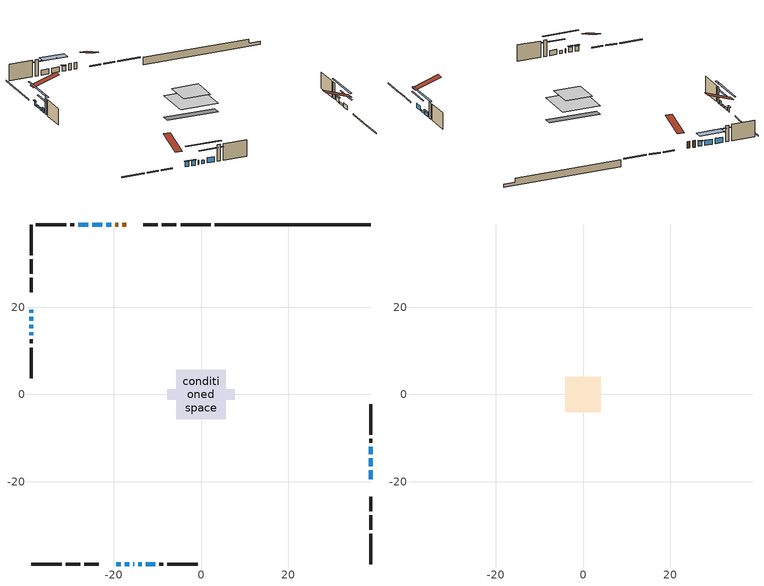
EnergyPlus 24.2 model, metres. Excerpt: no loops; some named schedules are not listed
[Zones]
conditioned space
 floor adiabatic (AdiabaticFloorConstruction): -5.73,-5.73 -5.73,5.73 5.73,5.73 5.73,-5.73 z3.06
 floor foundation (Slab1 construction): -7.75,-1.19 -7.75,1.19 7.75,1.19 7.75,-1.19 z-1.51
 wall outside (RimJoist1 construction): 2.2,38.89 -4.7,38.89 / -38.89,-38.89 -31.99,-38.89 / -38.89,38.89 -38.89,31.99 / 38.89,-38.89 38.89,-31.99 z0.62:0.92
 wall outside (RimJoist2 construction): -5.63,38.89 -8.98,38.89 / -31.06,-38.89 -27.71,-38.89 / -38.89,31.06 -38.89,27.71 / 38.89,-31.06 38.89,-27.71 z0.62:0.92
 wall outside (RimJoist3 construction): -9.91,38.89 -13.26,38.89 / -26.78,-38.89 -23.43,-38.89 / -38.89,26.78 -38.89,23.43 / 38.89,-26.78 38.89,-23.43 z0.62:0.92
 wall outside (AdiabaticWallConstruction 1): -17.2,38.89 -18.04,38.89 / -18.97,38.89 -19.69,38.89 z0.62:2.65
 wall outside (AdiabaticWallConstruction): 38.89,-19.49 38.89,-17.36 / 38.89,-13.67 38.89,-12.04 z0.62:1.89; -20.62,38.89 -21.69,38.89 / -19.49,-38.89 -18.42,-38.89 / -17.5,-38.89 -16.43,-38.89 / -22.62,38.89 -24.9,38.89 / -25.83,38.89 -28.12,38.89 / -12.68,-38.89 -10.54,-38.89 z0.62:2.14; -38.89,19.49 -38.89,18.73 / -38.89,14.32 -38.89,13.56 z0.62:1.94; -15.5,-38.89 -15.29,-38.89 z0.62:1.84; 38.89,-16.43 38.89,-14.6 z0.62:1.13; -14.37,-38.89 -13.6,-38.89 z0.62:1.64; -38.89,17.8 -38.89,16.94 / -38.89,16.01 -38.89,15.25 z0.62:1.38
 wall outside (Wall1 construction): -29.05,38.89 -29.97,38.89 / -9.61,-38.89 -8.69,-38.89 / -38.89,12.63 -38.89,11.71 / 38.89,-11.12 38.89,-10.2 z0.62:5.5
 wall outside (Wall2 construction): -30.9,38.89 -37.96,38.89 / -7.76,-38.89 -0.7,-38.89 / -38.89,10.78 -38.89,3.71 / 38.89,-9.27 38.89,-2.2 z0.62:5.5
 wall foundation (FoundationWall1 construction): 3.13,38.89,-1.51 3.13,38.89,0.62 35.31,38.89,0.62 35.31,38.89,-0.61 38.89,38.89,-0.61 38.89,38.89,-1.51
 window (WindowConstruction): 38.89,-19.49 38.89,-17.36 z0.62:1.89
 window (WindowConstruction 6): -20.62,38.89 -21.69,38.89 z0.62:2.14
 window (WindowConstruction 7): -19.49,-38.89 -18.43,-38.89 z0.62:2.14
 window (WindowConstruction 8): -17.5,-38.89 -16.43,-38.89 z0.62:2.14
 window (WindowConstruction 9): -38.89,19.49 -38.89,18.73 z0.62:1.94
 window (WindowConstruction 14): -15.5,-38.89 -15.3,-38.89 z0.62:1.84
 window (WindowConstruction 10): 38.89,-16.43 38.89,-14.6 z0.62:1.13
 window (WindowConstruction 11): -14.37,-38.89 -13.6,-38.89 z0.62:1.63
 window (WindowConstruction 12): -38.89,17.8 -38.89,16.94 z0.62:1.38
 window (WindowConstruction 13): -38.89,16.01 -38.89,15.25 z0.62:1.38
 window (WindowConstruction 1): -22.62,38.89 -24.9,38.89 z0.62:2.14
 window (WindowConstruction 2): -25.83,38.89 -28.12,38.89 z0.62:2.14
 window (WindowConstruction 3): -12.68,-38.89 -10.54,-38.89 z0.62:2.14
 window (WindowConstruction 4): -38.89,14.32 -38.89,13.56 z0.62:1.94
 window (WindowConstruction 5): 38.89,-13.67 38.89,-12.05 z0.62:1.89
 door (Door): -17.2,38.89 -18.04,38.89 z0.62:2.65
 door (Door 1): -18.97,38.89 -19.69,38.89 z0.62:2.65
 ceiling adiabatic (AdiabaticFloorConstruction): 5.73,-5.73 5.73,5.73 -5.73,5.73 -5.73,-5.73 z3.06
attic - vented
 floor to conditioned space (Floor1 construction Reversed): -4.05,-4.05 -4.05,4.05 4.05,4.05 4.05,-4.05 z5.5
 roof outside (Roof1 construction): -16.27,38.89,5.5 -16.27,30.99,8.13 -14.19,30.99,8.13 -14.19,38.89,5.5; -20.42,-38.89,5.5 -20.42,-30.99,8.13 -22.5,-30.99,8.13 -22.5,-38.89,5.5; -38.89,20.42,5.5 -30.99,20.42,8.13 -30.99,22.5,8.13 -38.89,22.5,5.5; 38.89,-20.42,5.5 30.99,-20.42,8.13 30.99,-22.5,8.13 38.89,-22.5,5.5
shading: 38.89,-14.72 38.89,-22.13 39.3,-22.13 39.3,-14.72 z4.53; -21.89,38.89 -20.42,38.89 -20.42,39.3 -21.89,39.3 z2.35; -18.22,-38.89 -19.69,-38.89 -19.69,-39.3 -18.22,-39.3 z2.35; -16.23,-38.89 -17.7,-38.89 -17.7,-39.3 -16.23,-39.3 z2.35; -38.89,18.53 -38.89,19.69 -39.3,19.69 -39.3,18.53 z2.14; 38.89,-9.52 38.89,-21.51 39.3,-21.51 39.3,-9.52 z6.21; -8.52,-38.89 -19.45,-38.89 -19.45,-39.3 -8.52,-39.3 z6.72; -38.89,11.86 -38.89,22.88 -39.3,22.88 -39.3,11.86 z6.46; -38.89,10.17 -38.89,21.09 -39.3,21.09 -39.3,10.17 z6.46; -27.54,38.89 -19.98,38.89 -19.98,41.33 -27.54,41.33 z4.78; -30.76,38.89 -23.19,38.89 -23.19,39.3 -30.76,39.3 z4.78; -7.9,-38.89 -15.32,-38.89 -15.32,-39.3 -7.9,-39.3 z4.78; -38.89,10.92 -38.89,16.96 -39.3,16.96 -39.3,10.92 z4.58; 38.89,-11.84 38.89,-13.87 39.3,-13.87 39.3,-11.84 z2.09
[Building]
Building 1: Terrain=Suburbs
[Site:Location]
Toronto Intl AP_ON: Latitude {deg}=43.68; Longitude {deg}=-79.63; Time Zone {hr}=-5; Elevation {m}=173; Keep Site Location Information=Yes
[Site:GroundTemperature:Shallow]
4.59119, 2.66285, 2.50842, 3.42352, 7.09712, 10.7536, 13.9236, 15.9317, 16.1023, 14.4691, 11.3799, 7.83558
[Site:WaterMainsTemperature]
Calculation Method=Schedule; Temperature Schedule=mains temperature schedule
[Material] Roughness=Rough; Thermal Absorptance=0.9
Name | Thickness {m} | Conductivity {W/m-K} | Density {kg/m3} | Specific Heat {J/kg-K} | Solar Absorptance | Visible Absorptance
asphalt or fiberglass shingles | 0.00635 | 0.162714 | 1121.4 | 1465.45 | 0.84 | 0.84
ceiling stud and cavity | 0.1397 | 0.198342 | 65.682 | 1177.47 | 0.7 | 0.7
concrete 4.0 in. | 0.1016 | 1.803125 | 2242.8 | 837.4 | 0.7 | 0.7
concrete 8.0 in. | 0.2032 | 1.803125 | 2242.8 | 837.4 | 0.7 | 0.7
door material | 0.04445 | 0.188738 | 512.64 | 1214.23 | 0.7 | 0.7
exterior vertical ins | 0.00132848 | 0.029427 | 32.04 | 1214.23 | 0.7 | 0.7
floor covering | 0.0127 | 0.0433444 | 54.468 | 1339.84 | 0.6 | 0.6
floor rigid ins; wall rigid ins | 0.512978 | 0.029427 | 32.04 | 1214.23 | 0.7 | 0.7
floor stud and cavity | 0.1397 | 1.75129 | 37.0049 | 1207.88 | 0.7 | 0.7
furniture material conditioned space 1 | 0.1524 | 0.115458 | 640.8 | 1214.23 | 0.6 | 0.6
gypsum board | 0.0127 | 0.160291 | 801 | 837.4 | 0.6 | 0.6
gypsum board 1 | 0.0127 | 0.160291 | 801 | 837.4 | 0.7 | 0.7
osb sheathing 0.5 in. | 0.0127 | 0.115458 | 512.64 | 1214.23 | 0.7 | 0.7
osb sheathing 0.75 in. | 0.01905 | 0.115458 | 512.64 | 1214.23 | 0.7 | 0.7
rim joist stud and cavity | 0.0508 | 0.177588 | 50.32683 | 1063.81 | 0.6 | 0.6
rim joist stud and cavity 1 | 0.0508 | 0.125733 | 50.32683 | 1063.81 | 0.6 | 0.6
rim joist stud and cavity 2 | 0.0508 | 0.648972 | 50.32683 | 1063.81 | 0.6 | 0.6
wall stud and cavity | 0.1397 | 0.381449 | 139.0536 | 1170.24 | 0.7 | 0.7
wall stud and cavity 1 | 0.1397 | 0.250284 | 139.0536 | 1170.24 | 0.7 | 0.7
wall stud and cavity 2 | 0.0889 | 0.380278 | 52.3479 | 1209.89 | 0.7 | 0.7
wall stud and cavity 3 | 0.0889 | 0.391764 | 83.0341 | 1211.67 | 0.7 | 0.7
wood siding | 0.0254 | 0.102417 | 544.68 | 1172.36 | 0.84 | 0.84
wood siding 1; wood siding 2; wood siding 3 | 0.0254 | 0.102417 | 544.68 | 1172.36 | 0.7 | 0.7
[WindowMaterial:SimpleGlazingSystem]
Name | U-Factor {W/m2-K} | Solar Heat Gain Coefficient
WindowMaterial | 3.71171 | 0.69
WindowMaterial 1 | 3.3909 | 0.72
WindowMaterial 10 | 4.98699 | 0.61
WindowMaterial 2 | 3.64584 | 0.7
WindowMaterial 3 | 3.886591 | 0.68
WindowMaterial 4 | 3.85934 | 0.68
WindowMaterial 5 | 2.91792 | 0.67
WindowMaterial 6 | 4.36809 | 0.64
WindowMaterial 7 | 3.99504 | 0.67
WindowMaterial 8 | 4.07794 | 0.67
WindowMaterial 9 | 4.15289 | 0.66
[Construction]
AdiabaticFloorConstruction: floor stud and cavity, floor rigid ins, osb sheathing 0.75 in., floor covering
AdiabaticWallConstruction: wood siding 2, wall rigid ins, wall stud and cavity 2, gypsum board
AdiabaticWallConstruction 1: wood siding 3, wall rigid ins, wall stud and cavity 2, gypsum board
Door; Door 1: door material
Floor1 construction Reversed: gypsum board, ceiling stud and cavity
FoundationWall1 construction: concrete 8.0 in., gypsum board 1
furniture construction conditioned space 1: furniture material conditioned space 1
PartitionWallConstruction: gypsum board, wall stud and cavity 3, gypsum board
RimJoist1 construction: wood siding 1, rim joist stud and cavity
RimJoist2 construction: wood siding 1, rim joist stud and cavity 1
RimJoist3 construction: wood siding 1, rim joist stud and cavity 2
Roof1 construction: asphalt or fiberglass shingles
Slab1 construction: concrete 4.0 in.
Wall1 construction: wood siding, osb sheathing 0.5 in., wall stud and cavity, gypsum board
Wall2 construction: wood siding, osb sheathing 0.5 in., wall stud and cavity 1, gypsum board
WindowConstruction: WindowMaterial
WindowConstruction 1; WindowConstruction 2: WindowMaterial 1
WindowConstruction 10: WindowMaterial 6
WindowConstruction 11: WindowMaterial 7
WindowConstruction 12: WindowMaterial 8
WindowConstruction 13: WindowMaterial 9
WindowConstruction 14: WindowMaterial 10
WindowConstruction 3; WindowConstruction 6; WindowConstruction 7: WindowMaterial 2
WindowConstruction 4; WindowConstruction 9: WindowMaterial 3
WindowConstruction 5: WindowMaterial 4
WindowConstruction 8: WindowMaterial 5
[Zone] Multiplier=1; Part of Total Floor Area=Yes
Name | Volume {m3}
attic - vented | 28.1055
conditioned space | 423.2
[Space]
Name | Zone | Volume {m3}
attic - vented 1 | attic - vented | 28.1055
conditioned space 1 | conditioned space | 423.2
[ZoneInfiltration:EffectiveLeakageArea]
infil attic - vented 1: Zone or Space=attic - vented 1; Schedule=Always On Discrete; Effective Air Leakage Area {cm2}=2721.1; Stack Coefficient=0.000183081; Wind Coefficient=9.14202e-06
[ZoneMixing]
whole house fan mix: Zone or Space=attic - vented; Schedule=Always On Continuous; Design Flow Rate Calculation Method=Flow/Zone; Design Flow Rate {m3/s}=0; Source Zone or Space=conditioned space
[SurfaceProperty:ExposedFoundationPerimeter]
Slab1: Exposed Perimeter Calculation Method=TotalExposedPerimeter; Total Exposed Perimeter {m}=35.764
[InternalMass] Zone or ZoneList=conditioned space; Space or SpaceList=conditioned space 1
Name | Construction | Surface Area {m2}
furniture mass conditioned space 1 | furniture construction conditioned space 1 | 67.3997
partition wall mass | PartitionWallConstruction | 168.499
[Lights]
interior lighting: Zone or ZoneList or Space or SpaceList=conditioned space 1; Schedule=interior lighting schedule; Design Level Calculation Method=LightingLevel; Lighting Level {W}=343.2; Return Air Fraction=0; Fraction Radiant=0.6; Fraction Visible=0.2; Fraction Replaceable=1
[People]
occupants: Zone or ZoneList or Space or SpaceList=conditioned space 1; Number of People Schedule=occupants schedule; Number of People Calculation Method=People; Number of People=3; Fraction Radiant=0.314171; Sensible Heat Fraction=0.56303; Activity Level Schedule=occupants activity schedule; Carbon Dioxide Generation Rate {m3/s-W}=0; Enable ASHRAE 55 Comfort Warnings=No; Mean Radiant Temperature Calculation Type=EnclosureAveraged
[ElectricEquipment] Zone or ZoneList or Space or SpaceList=conditioned space 1; Design Level Calculation Method=EquipmentLevel
Name | Schedule | Design Level {W} | Fraction Latent | Fraction Radiant | Fraction Lost
clothes dryer | clothes dryer schedule | 140.772 | 0.015 | 0.081 | 0.85
clothes washer | clothes washer schedule | 32.1985 | 0.03 | 0.162 | 0.7
cooking range | cooking range schedule | 215.147 | 0.08 | 0.432 | 0.2
dishwasher | dishwasher schedule | 66.8632 | 0.3 | 0.18 | 0.4
fridge | fridge schedule | 72.9452 | 0 | 0.6 | 0
mech vent bath fan 0 | mech vent bath fan 0 schedule | 50.2 | 0 | 0 | 1
mech vent house fan | mech vent house fan schedule | 0 | 0 | 0 | 1
mech vent house fan cfis | mech vent house fan cfis schedule | 0 | 0 | 0 | 0
mech vent range fan 0 | mech vent range fan 0 schedule | 57 | 0 | 0 | 1
misc plug loads | misc plug loads schedule | 494.7 | 0.045 | 0.513 | 0.1
whole house fan | Always On Discrete | 0 | 0 | 0 | 1
[OtherEquipment] Zone or ZoneList or Space or SpaceList=conditioned space 1; Design Level Calculation Method=EquipmentLevel
Name | Fuel Type | Schedule | Design Level {W} | Fraction Latent | Fraction Radiant | Fraction Lost
clothes dryer 1 | Electricity | clothes dryer schedule | 0 | 0.015 | 0.081 | 0.85
cooking range 1 | Electricity | cooking range schedule | 0 | 0.08 | 0.432 | 0.2
general water use latent | None | general water use schedule | 62.594 | 1 | 0 | 0
general water use sensible | None | general water use schedule | -61.6891 | 0 | 0.6 | 0
mech vent house fan latent load | None | Always On Discrete | 0 | 1 | 0 | 0
mech vent house fan sensible load | None | Always On Discrete | 0 | 0 | 0 | 0
water heater energy adjustment1 | NaturalGas | Always On Discrete | 0.01 | 0 | 0 | 1
[ZoneInfiltration:DesignFlowRate] Zone or ZoneList or Space or SpaceList=conditioned space 1; Schedule=Always On Discrete; Design Flow Rate Calculation Method=Flow/Zone; Design Flow Rate {m3/s}=0
infil flow; natural vent flow; whole house fan flow
[Foundation:Kiva]
Foundation Kiva 1: Initial Indoor Air Temperature {C}=18; Wall Height Above Grade {m}=0.619994; Wall Depth Below Slab {m}=0.2032; Custom Block Material Name 1=exterior vertical ins; Custom Block Depth 1 {m}=2.13; Custom Block X Position 1 {m}=0.2159; Custom Block Z Position 1 {m}=0
[Foundation:Kiva:Settings]
Soil Conductivity {W/m-K}=0.849921; Soil Density {kg/m3}=1842.3; Soil Specific Heat {J/kg-K}=418.7; Ground Solar Absorptivity=0.9; Ground Thermal Absorptivity=0.9; Ground Surface Roughness {m}=0.03; Far-Field Width {m}=40; Deep-Ground Boundary Condition=ZeroFlux; Deep-Ground Depth {m}=40; Minimum Cell Dimension {m}=0.2; Maximum Cell Growth Coefficient=3; Simulation Timestep=Timestep
[Exterior:Lights]
exterior lighting: Schedule=exterior lighting schedule; Design Level {W}=75.6
[Schedule:Constant]
Name | Hourly Value
Always On Continuous; mech vent house fan schedule; mech vent house fan cfis schedule; Always On Discrete | 1
occupants activity schedule | 117.228
fridge schedule | 0
[Schedule:Week:Daily]
interior lighting schedule Week Rule - Jan1-Jan27: interior lighting schedule day, interior lighting schedule day, interior lighting schedule day, interior lighting schedule day, interior lighting schedule day, interior lighting schedule day, interior lighting schedule day, interior lighting schedule default day, interior lighting schedule default day, interior lighting schedule default day, interior lighting schedule default day, interior lighting schedule default day
interior lighting schedule Week Rule - Jan28-Feb3: interior lighting schedule day, interior lighting schedule day, interior lighting schedule day, interior lighting schedule day, interior lighting schedule day 1, interior lighting schedule day 1, interior lighting schedule day 1, interior lighting schedule default day, interior lighting schedule default day, interior lighting schedule default day, interior lighting schedule default day, interior lighting schedule default day
interior lighting schedule Week Rule - Feb4-Feb24: interior lighting schedule day 1, interior lighting schedule day 1, interior lighting schedule day 1, interior lighting schedule day 1, interior lighting schedule day 1, interior lighting schedule day 1, interior lighting schedule day 1, interior lighting schedule default day, interior lighting schedule default day, interior lighting schedule default day, interior lighting schedule default day, interior lighting schedule default day
interior lighting schedule Week Rule - Feb25-Mar3: interior lighting schedule day 1, interior lighting schedule day 1, interior lighting schedule day 1, interior lighting schedule day 1, interior lighting schedule day 2, interior lighting schedule day 2, interior lighting schedule day 2, interior lighting schedule default day, interior lighting schedule default day, interior lighting schedule default day, interior lighting schedule default day, interior lighting schedule default day
interior lighting schedule Week Rule - Mar4-Mar31: interior lighting schedule day 2, interior lighting schedule day 2, interior lighting schedule day 2, interior lighting schedule day 2, interior lighting schedule day 2, interior lighting schedule day 2, interior lighting schedule day 2, interior lighting schedule default day, interior lighting schedule default day, interior lighting schedule default day, interior lighting schedule default day, interior lighting schedule default day
interior lighting schedule Week Rule - Apr1-Apr28: interior lighting schedule day 3, interior lighting schedule day 3, interior lighting schedule day 3, interior lighting schedule day 3, interior lighting schedule day 3, interior lighting schedule day 3, interior lighting schedule day 3, interior lighting schedule default day, interior lighting schedule default day, interior lighting schedule default day, interior lighting schedule default day, interior lighting schedule default day
interior lighting schedule Week Rule - Apr29-May5: interior lighting schedule day 3, interior lighting schedule day 3, interior lighting schedule day 4, interior lighting schedule day 4, interior lighting schedule day 4, interior lighting schedule day 4, interior lighting schedule day 4, interior lighting schedule default day, interior lighting schedule default day, interior lighting schedule default day, interior lighting schedule default day, interior lighting schedule default day
interior lighting schedule Week Rule - May6-May26: interior lighting schedule day 4, interior lighting schedule day 4, interior lighting schedule day 4, interior lighting schedule day 4, interior lighting schedule day 4, interior lighting schedule day 4, interior lighting schedule day 4, interior lighting schedule default day, interior lighting schedule default day, interior lighting schedule default day, interior lighting schedule default day, interior lighting schedule default day
interior lighting schedule Week Rule - May27-Jun2: interior lighting schedule day 4, interior lighting schedule day 4, interior lighting schedule day 4, interior lighting schedule day 4, interior lighting schedule day 4, interior lighting schedule day 5, interior lighting schedule day 5, interior lighting schedule default day, interior lighting schedule default day, interior lighting schedule default day, interior lighting schedule default day, interior lighting schedule default day
interior lighting schedule Week Rule - Jun3-Jun30: interior lighting schedule day 5, interior lighting schedule day 5, interior lighting schedule day 5, interior lighting schedule day 5, interior lighting schedule day 5, interior lighting schedule day 5, interior lighting schedule day 5, interior lighting schedule default day, interior lighting schedule default day, interior lighting schedule default day, interior lighting schedule default day, interior lighting schedule default day
interior lighting schedule Week Rule - Jul1-Jul28: interior lighting schedule day 6, interior lighting schedule day 6, interior lighting schedule day 6, interior lighting schedule day 6, interior lighting schedule day 6, interior lighting schedule day 6, interior lighting schedule day 6, interior lighting schedule default day, interior lighting schedule default day, interior lighting schedule default day, interior lighting schedule default day, interior lighting schedule default day
interior lighting schedule Week Rule - Jul29-Aug4: interior lighting schedule day 6, interior lighting schedule day 6, interior lighting schedule day 6, interior lighting schedule day 7, interior lighting schedule day 7, interior lighting schedule day 7, interior lighting schedule day 7, interior lighting schedule default day, interior lighting schedule default day, interior lighting schedule default day, interior lighting schedule default day, interior lighting schedule default day
interior lighting schedule Week Rule - Aug5-Aug25: interior lighting schedule day 7, interior lighting schedule day 7, interior lighting schedule day 7, interior lighting schedule day 7, interior lighting schedule day 7, interior lighting schedule day 7, interior lighting schedule day 7, interior lighting schedule default day, interior lighting schedule default day, interior lighting schedule default day, interior lighting schedule default day, interior lighting schedule default day
interior lighting schedule Week Rule - Aug26-Sep1: interior lighting schedule day 7, interior lighting schedule day 7, interior lighting schedule day 7, interior lighting schedule day 7, interior lighting schedule day 7, interior lighting schedule day 7, interior lighting schedule day 8, interior lighting schedule default day, interior lighting schedule default day, interior lighting schedule default day, interior lighting schedule default day, interior lighting schedule default day
interior lighting schedule Week Rule - Sep2-Sep29: interior lighting schedule day 8, interior lighting schedule day 8, interior lighting schedule day 8, interior lighting schedule day 8, interior lighting schedule day 8, interior lighting schedule day 8, interior lighting schedule day 8, interior lighting schedule default day, interior lighting schedule default day, interior lighting schedule default day, interior lighting schedule default day, interior lighting schedule default day
interior lighting schedule Week Rule - Sep30-Oct6: interior lighting schedule day 8, interior lighting schedule day 9, interior lighting schedule day 9, interior lighting schedule day 9, interior lighting schedule day 9, interior lighting schedule day 9, interior lighting schedule day 9, interior lighting schedule default day, interior lighting schedule default day, interior lighting schedule default day, interior lighting schedule default day, interior lighting schedule default day
interior lighting schedule Week Rule - Oct7-Oct27: interior lighting schedule day 9, interior lighting schedule day 9, interior lighting schedule day 9, interior lighting schedule day 9, interior lighting schedule day 9, interior lighting schedule day 9, interior lighting schedule day 9, interior lighting schedule default day, interior lighting schedule default day, interior lighting schedule default day, interior lighting schedule default day, interior lighting schedule default day
interior lighting schedule Week Rule - Oct28-Nov3: interior lighting schedule day 9, interior lighting schedule day 9, interior lighting schedule day 9, interior lighting schedule day 9, interior lighting schedule day 10, interior lighting schedule day 10, interior lighting schedule day 10, interior lighting schedule default day, interior lighting schedule default day, interior lighting schedule default day, interior lighting schedule default day, interior lighting schedule default day
interior lighting schedule Week Rule - Nov4-Nov24: interior lighting schedule day 10, interior lighting schedule day 10, interior lighting schedule day 10, interior lighting schedule day 10, interior lighting schedule day 10, interior lighting schedule day 10, interior lighting schedule day 10, interior lighting schedule default day, interior lighting schedule default day, interior lighting schedule default day, interior lighting schedule default day, interior lighting schedule default day
interior lighting schedule Week Rule - Nov25-Dec1: interior lighting schedule day 10, interior lighting schedule day 10, interior lighting schedule day 10, interior lighting schedule day 10, interior lighting schedule day 10, interior lighting schedule day 10, interior lighting schedule day 11, interior lighting schedule default day, interior lighting schedule default day, interior lighting schedule default day, interior lighting schedule default day, interior lighting schedule default day
interior lighting schedule Week Rule - Dec2-Dec31: interior lighting schedule day 11, interior lighting schedule day 11, interior lighting schedule day 11, interior lighting schedule day 11, interior lighting schedule day 11, interior lighting schedule day 11, interior lighting schedule day 11, interior lighting schedule default day, interior lighting schedule default day, interior lighting schedule default day, interior lighting schedule default day, interior lighting schedule default day
occupants schedule Week Rule - Jan1-Dec31: occupants schedule day, occupants schedule day, occupants schedule day, occupants schedule day, occupants schedule day, occupants schedule day, occupants schedule day, occupants schedule default day, occupants schedule default day, occupants schedule default day, occupants schedule default day, occupants schedule default day
clothes dryer schedule Week Rule - Jan1-Dec31: clothes dryer schedule day, clothes dryer schedule day, clothes dryer schedule day, clothes dryer schedule day, clothes dryer schedule day, clothes dryer schedule day, clothes dryer schedule day, clothes dryer schedule default day, clothes dryer schedule default day, clothes dryer schedule default day, clothes dryer schedule default day, clothes dryer schedule default day
clothes washer schedule Week Rule - Jan1-Dec31: clothes washer schedule day, clothes washer schedule day, clothes washer schedule day, clothes washer schedule day, clothes washer schedule day, clothes washer schedule day, clothes washer schedule day, clothes washer schedule default day, clothes washer schedule default day, clothes washer schedule default day, clothes washer schedule default day, clothes washer schedule default day
cooking range schedule Week Rule - Jan1-Dec31: cooking range schedule day, cooking range schedule day, cooking range schedule day, cooking range schedule day, cooking range schedule day, cooking range schedule day, cooking range schedule day, cooking range schedule default day, cooking range schedule default day, cooking range schedule default day, cooking range schedule default day, cooking range schedule default day
dishwasher schedule Week Rule - Jan1-Dec31: dishwasher schedule day, dishwasher schedule day, dishwasher schedule day, dishwasher schedule day, dishwasher schedule day, dishwasher schedule day, dishwasher schedule day, dishwasher schedule default day, dishwasher schedule default day, dishwasher schedule default day, dishwasher schedule default day, dishwasher schedule default day
mech vent bath fan 0 schedule Week Rule - Jan1-Dec31: mech vent bath fan 0 schedule day, mech vent bath fan 0 schedule day, mech vent bath fan 0 schedule day, mech vent bath fan 0 schedule day, mech vent bath fan 0 schedule day, mech vent bath fan 0 schedule day, mech vent bath fan 0 schedule day, mech vent bath fan 0 schedule default day, mech vent bath fan 0 schedule default day, mech vent bath fan 0 schedule default day, mech vent bath fan 0 schedule default day, mech vent bath fan 0 schedule default day
mech vent range fan 0 schedule Week Rule - Jan1-Dec31: mech vent range fan 0 schedule day, mech vent range fan 0 schedule day, mech vent range fan 0 schedule day, mech vent range fan 0 schedule day, mech vent range fan 0 schedule day, mech vent range fan 0 schedule day, mech vent range fan 0 schedule day, mech vent range fan 0 schedule default day, mech vent range fan 0 schedule default day, mech vent range fan 0 schedule default day, mech vent range fan 0 schedule default day, mech vent range fan 0 schedule default day
misc plug loads schedule Week Rule - Jan1-Dec31: misc plug loads schedule day, misc plug loads schedule day, misc plug loads schedule day, misc plug loads schedule day, misc plug loads schedule day, misc plug loads schedule day, misc plug loads schedule day, misc plug loads schedule default day, misc plug loads schedule default day, misc plug loads schedule default day, misc plug loads schedule default day, misc plug loads schedule default day
general water use schedule Week Rule - Jan1-Dec31: general water use schedule day, general water use schedule day, general water use schedule day, general water use schedule day, general water use schedule day, general water use schedule day, general water use schedule day, general water use schedule default day, general water use schedule default day, general water use schedule default day, general water use schedule default day, general water use schedule default day
exterior lighting schedule Week Rule - Jan1-Jan27: exterior lighting schedule day, exterior lighting schedule day, exterior lighting schedule day, exterior lighting schedule day, exterior lighting schedule day, exterior lighting schedule day, exterior lighting schedule day, exterior lighting schedule default day, exterior lighting schedule default day, exterior lighting schedule default day, exterior lighting schedule default day, exterior lighting schedule default day
exterior lighting schedule Week Rule - Jan28-Feb3: exterior lighting schedule day, exterior lighting schedule day, exterior lighting schedule day, exterior lighting schedule day, exterior lighting schedule day 1, exterior lighting schedule day 1, exterior lighting schedule day 1, exterior lighting schedule default day, exterior lighting schedule default day, exterior lighting schedule default day, exterior lighting schedule default day, exterior lighting schedule default day
exterior lighting schedule Week Rule - Feb4-Feb24: exterior lighting schedule day 1, exterior lighting schedule day 1, exterior lighting schedule day 1, exterior lighting schedule day 1, exterior lighting schedule day 1, exterior lighting schedule day 1, exterior lighting schedule day 1, exterior lighting schedule default day, exterior lighting schedule default day, exterior lighting schedule default day, exterior lighting schedule default day, exterior lighting schedule default day
exterior lighting schedule Week Rule - Feb25-Mar3: exterior lighting schedule day 1, exterior lighting schedule day 1, exterior lighting schedule day 1, exterior lighting schedule day 1, exterior lighting schedule day 2, exterior lighting schedule day 2, exterior lighting schedule day 2, exterior lighting schedule default day, exterior lighting schedule default day, exterior lighting schedule default day, exterior lighting schedule default day, exterior lighting schedule default day
exterior lighting schedule Week Rule - Mar4-Mar31: exterior lighting schedule day 2, exterior lighting schedule day 2, exterior lighting schedule day 2, exterior lighting schedule day 2, exterior lighting schedule day 2, exterior lighting schedule day 2, exterior lighting schedule day 2, exterior lighting schedule default day, exterior lighting schedule default day, exterior lighting schedule default day, exterior lighting schedule default day, exterior lighting schedule default day
exterior lighting schedule Week Rule - Apr1-Apr28: exterior lighting schedule day 3, exterior lighting schedule day 3, exterior lighting schedule day 3, exterior lighting schedule day 3, exterior lighting schedule day 3, exterior lighting schedule day 3, exterior lighting schedule day 3, exterior lighting schedule default day, exterior lighting schedule default day, exterior lighting schedule default day, exterior lighting schedule default day, exterior lighting schedule default day
exterior lighting schedule Week Rule - Apr29-May5: exterior lighting schedule day 3, exterior lighting schedule day 3, exterior lighting schedule day 4, exterior lighting schedule day 4, exterior lighting schedule day 4, exterior lighting schedule day 4, exterior lighting schedule day 4, exterior lighting schedule default day, exterior lighting schedule default day, exterior lighting schedule default day, exterior lighting schedule default day, exterior lighting schedule default day
exterior lighting schedule Week Rule - May6-May26: exterior lighting schedule day 4, exterior lighting schedule day 4, exterior lighting schedule day 4, exterior lighting schedule day 4, exterior lighting schedule day 4, exterior lighting schedule day 4, exterior lighting schedule day 4, exterior lighting schedule default day, exterior lighting schedule default day, exterior lighting schedule default day, exterior lighting schedule default day, exterior lighting schedule default day
exterior lighting schedule Week Rule - May27-Jun2: exterior lighting schedule day 4, exterior lighting schedule day 4, exterior lighting schedule day 4, exterior lighting schedule day 4, exterior lighting schedule day 4, exterior lighting schedule day 5, exterior lighting schedule day 5, exterior lighting schedule default day, exterior lighting schedule default day, exterior lighting schedule default day, exterior lighting schedule default day, exterior lighting schedule default day
exterior lighting schedule Week Rule - Jun3-Jun30: exterior lighting schedule day 5, exterior lighting schedule day 5, exterior lighting schedule day 5, exterior lighting schedule day 5, exterior lighting schedule day 5, exterior lighting schedule day 5, exterior lighting schedule day 5, exterior lighting schedule default day, exterior lighting schedule default day, exterior lighting schedule default day, exterior lighting schedule default day, exterior lighting schedule default day
exterior lighting schedule Week Rule - Jul1-Jul28: exterior lighting schedule day 6, exterior lighting schedule day 6, exterior lighting schedule day 6, exterior lighting schedule day 6, exterior lighting schedule day 6, exterior lighting schedule day 6, exterior lighting schedule day 6, exterior lighting schedule default day, exterior lighting schedule default day, exterior lighting schedule default day, exterior lighting schedule default day, exterior lighting schedule default day
exterior lighting schedule Week Rule - Jul29-Aug4: exterior lighting schedule day 6, exterior lighting schedule day 6, exterior lighting schedule day 6, exterior lighting schedule day 7, exterior lighting schedule day 7, exterior lighting schedule day 7, exterior lighting schedule day 7, exterior lighting schedule default day, exterior lighting schedule default day, exterior lighting schedule default day, exterior lighting schedule default day, exterior lighting schedule default day
exterior lighting schedule Week Rule - Aug5-Aug25: exterior lighting schedule day 7, exterior lighting schedule day 7, exterior lighting schedule day 7, exterior lighting schedule day 7, exterior lighting schedule day 7, exterior lighting schedule day 7, exterior lighting schedule day 7, exterior lighting schedule default day, exterior lighting schedule default day, exterior lighting schedule default day, exterior lighting schedule default day, exterior lighting schedule default day
exterior lighting schedule Week Rule - Aug26-Sep1: exterior lighting schedule day 7, exterior lighting schedule day 7, exterior lighting schedule day 7, exterior lighting schedule day 7, exterior lighting schedule day 7, exterior lighting schedule day 7, exterior lighting schedule day 8, exterior lighting schedule default day, exterior lighting schedule default day, exterior lighting schedule default day, exterior lighting schedule default day, exterior lighting schedule default day
exterior lighting schedule Week Rule - Sep2-Sep29: exterior lighting schedule day 8, exterior lighting schedule day 8, exterior lighting schedule day 8, exterior lighting schedule day 8, exterior lighting schedule day 8, exterior lighting schedule day 8, exterior lighting schedule day 8, exterior lighting schedule default day, exterior lighting schedule default day, exterior lighting schedule default day, exterior lighting schedule default day, exterior lighting schedule default day
exterior lighting schedule Week Rule - Sep30-Oct6: exterior lighting schedule day 8, exterior lighting schedule day 9, exterior lighting schedule day 9, exterior lighting schedule day 9, exterior lighting schedule day 9, exterior lighting schedule day 9, exterior lighting schedule day 9, exterior lighting schedule default day, exterior lighting schedule default day, exterior lighting schedule default day, exterior lighting schedule default day, exterior lighting schedule default day
[Schedule:Year]
interior lighting schedule: interior lighting schedule Week Rule - Jan1-Jan27, 1, 1, 1, 27, interior lighting schedule Week Rule - Jan28-Feb3, 1, 28, 2, 3, interior lighting schedule Week Rule - Feb4-Feb24, 2, 4, 2, 24, interior lighting schedule Week Rule - Feb25-Mar3, 2, 25, 3, 3, interior lighting schedule Week Rule - Mar4-Mar31, 3, 4, 3, 31, interior lighting schedule Week Rule - Apr1-Apr28, 4, 1, 4, 28, interior lighting schedule Week Rule - Apr29-May5, 4, 29, 5, 5, interior lighting schedule Week Rule - May6-May26, 5, 6, 5, 26, interior lighting schedule Week Rule - May27-Jun2, 5, 27, 6, 2, interior lighting schedule Week Rule - Jun3-Jun30, 6, 3, 6, 30, interior lighting schedule Week Rule - Jul1-Jul28, 7, 1, 7, 28, interior lighting schedule Week Rule - Jul29-Aug4, 7, 29, 8, 4, interior lighting schedule Week Rule - Aug5-Aug25, 8, 5, 8, 25, interior lighting schedule Week Rule - Aug26-Sep1, 8, 26, 9, 1, interior lighting schedule Week Rule - Sep2-Sep29, 9, 2, 9, 29, interior lighting schedule Week Rule - Sep30-Oct6, 9, 30, 10, 6, interior lighting schedule Week Rule - Oct7-Oct27, 10, 7, 10, 27, interior lighting schedule Week Rule - Oct28-Nov3, 10, 28, 11, 3, interior lighting schedule Week Rule - Nov4-Nov24, 11, 4, 11, 24, interior lighting schedule Week Rule - Nov25-Dec1, 11, 25, 12, 1, interior lighting schedule Week Rule - Dec2-Dec31, 12, 2, 12, 31
occupants schedule: occupants schedule Week Rule - Jan1-Dec31, 1, 1, 12, 31
clothes dryer schedule: clothes dryer schedule Week Rule - Jan1-Dec31, 1, 1, 12, 31
clothes washer schedule: clothes washer schedule Week Rule - Jan1-Dec31, 1, 1, 12, 31
cooking range schedule: cooking range schedule Week Rule - Jan1-Dec31, 1, 1, 12, 31
dishwasher schedule: dishwasher schedule Week Rule - Jan1-Dec31, 1, 1, 12, 31
mech vent bath fan 0 schedule: mech vent bath fan 0 schedule Week Rule - Jan1-Dec31, 1, 1, 12, 31
mech vent range fan 0 schedule: mech vent range fan 0 schedule Week Rule - Jan1-Dec31, 1, 1, 12, 31
misc plug loads schedule: misc plug loads schedule Week Rule - Jan1-Dec31, 1, 1, 12, 31
general water use schedule: general water use schedule Week Rule - Jan1-Dec31, 1, 1, 12, 31
exterior lighting schedule: exterior lighting schedule Week Rule - Jan1-Jan27, 1, 1, 1, 27, exterior lighting schedule Week Rule - Jan28-Feb3, 1, 28, 2, 3, exterior lighting schedule Week Rule - Feb4-Feb24, 2, 4, 2, 24, exterior lighting schedule Week Rule - Feb25-Mar3, 2, 25, 3, 3, exterior lighting schedule Week Rule - Mar4-Mar31, 3, 4, 3, 31, exterior lighting schedule Week Rule - Apr1-Apr28, 4, 1, 4, 28, exterior lighting schedule Week Rule - Apr29-May5, 4, 29, 5, 5, exterior lighting schedule Week Rule - May6-May26, 5, 6, 5, 26, exterior lighting schedule Week Rule - May27-Jun2, 5, 27, 6, 2, exterior lighting schedule Week Rule - Jun3-Jun30, 6, 3, 6, 30, exterior lighting schedule Week Rule - Jul1-Jul28, 7, 1, 7, 28, exterior lighting schedule Week Rule - Jul29-Aug4, 7, 29, 8, 4, exterior lighting schedule Week Rule - Aug5-Aug25, 8, 5, 8, 25, exterior lighting schedule Week Rule - Aug26-Sep1, 8, 26, 9, 1, exterior lighting schedule Week Rule - Sep2-Sep29, 9, 2, 9, 29, exterior lighting schedule Week Rule - Sep30-Oct6, 9, 30, 10, 6, exterior lighting schedule Week Rule - Oct7-Oct27, 10, 7, 10, 27, exterior lighting schedule Week Rule - Oct28-Nov3, 10, 28, 11, 3, exterior lighting schedule Week Rule - Nov4-Nov24, 11, 4, 11, 24, exterior lighting schedule Week Rule - Nov25-Dec1, 11, 25, 12, 1, exterior lighting schedule Week Rule - Dec2-Dec31, 12, 2, 12, 31
[Schedule:Compact]
mains temperature schedule: Through: 01/01, For: AllDays, Until: 24:00, 8.43722, Through: 01/02, For: AllDays, Until: 24:00, 8.37111, Through: 01/03, For: AllDays, Until: 24:00, 8.30611, Through: 01/04, For: AllDays, Until: 24:00, 8.24222, Through: 01/05, For: AllDays, Until: 24:00, 8.17944, Through: 01/06, For: AllDays, Until: 24:00, 8.11833, Through: 01/07, For: AllDays, Until: 24:00, 8.05833, Through: 01/08, For: AllDays, Until: 24:00, 7.99944, Through: 01/09, For: AllDays, Until: 24:00, 7.94222, Through: 01/10, For: AllDays, Until: 24:00, 7.88611, Through: 01/11, For: AllDays, Until: 24:00, 7.83167, Through: 01/12, For: AllDays, Until: 24:00, 7.77833, Through: 01/13, For: AllDays, Until: 24:00, 7.72611, Through: 01/14, For: AllDays, Until: 24:00, 7.67556, Through: 01/15, For: AllDays, Until: 24:00, 7.62667, Through: 01/16, For: AllDays, Until: 24:00, 7.57889, Through: 01/17, For: AllDays, Until: 24:00, 7.53278, Through: 01/18, For: AllDays, Until: 24:00, 7.48778, Through: 01/19, For: AllDays, Until: 24:00, 7.44444, Through: 01/20, For: AllDays, Until: 24:00, 7.40278, Through: 01/21, For: AllDays, Until: 24:00, 7.36278, Through: 01/22, For: AllDays, Until: 24:00, 7.32389, Through: 01/23, For: AllDays, Until: 24:00, 7.28667, Through: 01/24, For: AllDays, Until: 24:00, 7.25056, Through: 01/25, For: AllDays, Until: 24:00, 7.21667, Through: 01/26, For: AllDays, Until: 24:00, 7.18389, Through: 01/27, For: AllDays, Until: 24:00, 7.15278, Through: 01/28, For: AllDays, Until: 24:00, 7.12333, Through: 01/29, For: AllDays, Until: 24:00, 7.09556, Through: 01/30, For: AllDays, Until: 24:00, 7.06944, Through: 01/31, For: AllDays, Until: 24:00, 7.04444, Through: 02/01, For: AllDays, Until: 24:00, 7.02167, Through: 02/02, For: AllDays, Until: 24:00, 7, Through: 02/03, For: AllDays, Until: 24:00, 6.98, Through: 02/04, For: AllDays, Until: 24:00, 6.96222, Through: 02/05, For: AllDays, Until: 24:00, 6.94556, Through: 02/06, For: AllDays, Until: 24:00, 6.93056, Through: 02/07, For: AllDays, Until: 24:00, 6.91722, Through: 02/08, For: AllDays, Until: 24:00, 6.90556, Through: 02/09, For: AllDays, Until: 24:00, 6.89556, Through: 02/10, For: AllDays, Until: 24:00, 6.88722, Through: 02/11, For: AllDays, Until: 24:00, 6.88056, Through: 02/12, For: AllDays, Until: 24:00, 6.875, Through: 02/13, For: AllDays, Until: 24:00, 6.87167, Through: 02/14, For: AllDays, Until: 24:00, 6.87, Through: 02/15, For: AllDays, Until: 24:00, 6.87, Through: 02/16, For: AllDays, Until: 24:00, 6.87167, Through: 02/17, For: AllDays, Until: 24:00, 6.875, Through: 02/18, For: AllDays, Until: 24:00, 6.88, Through: 02/19, For: AllDays, Until: 24:00, 6.88611, Through: 02/20, For: AllDays, Until: 24:00, 6.89444, Through: 02/21, For: AllDays, Until: 24:00, 6.90444, Through: 02/22, For: AllDays, Until: 24:00, 6.91611, Through: 02/23, For: AllDays, Until: 24:00, 6.92889, Through: 02/24, For: AllDays, Until: 24:00, 6.94389, Through: 02/25, For: AllDays, Until: 24:00, 6.96056, Through: 02/26, For: AllDays, Until: 24:00, 6.97833, Through: 02/27, For: AllDays, Until: 24:00, 6.99833, Through: 02/28, For: AllDays, Until: 24:00, 7.01944, Through: 03/01, For: AllDays, Until: 24:00, 7.04222, Through: 03/02, For: AllDays, Until: 24:00, 7.06667, Through: 03/03, For: AllDays, Until: 24:00, 7.09278, Through: 03/04, For: AllDays, Until: 24:00, 7.12056, Through: 03/05, For: AllDays, Until: 24:00, 7.15, Through: 03/06, For: AllDays, Until: 24:00, 7.18111, Through: 03/07, For: AllDays, Until: 24:00, 7.21333, Through: 03/08, For: AllDays, Until: 24:00, 7.24722, Through: 03/09, For: AllDays, Until: 24:00, 7.28278, Through: 03/10, For: AllDays, Until: 24:00, 7.32, Through: 03/11, For: AllDays, Until: 24:00, 7.35889, Through: 03/12, For: AllDays, Until: 24:00, 7.39889, Through: 03/13, For: AllDays, Until: 24:00, 7.44056, Through: 03/14, For: AllDays, Until: 24:00, 7.48389, Through: 03/15, For: AllDays, Until: 24:00, 7.52833, Through: 03/16, For: AllDays, Until: 24:00, 7.57444, Through: 03/17, For: AllDays, Until: 24:00, 7.62222, Through: 03/18, For: AllDays, Until: 24:00, 7.67111, Through: 03/19, For: AllDays, Until: 24:00, 7.72111, Through: 03/20, For: AllDays, Until: 24:00, 7.77333, Through: 03/21, For: AllDays, Until: 24:00, 7.82611, Through: 03/22, For: AllDays, Until: 24:00, 7.88111, Through: 03/23, For: AllDays, Until: 24:00, 7.93667, Through: 03/24, For: AllDays, Until: 24:00, 7.99389, Through: 03/25, For: AllDays, Until: 24:00, 8.05278, Through: 03/26, For: AllDays, Until: 24:00, 8.11278, Through: 03/27, For: AllDays, Until: 24:00, 8.17389, Through: 03/28, For: AllDays, Until: 24:00, 8.23611, Through: 03/29, For: AllDays, Until: 24:00, 8.3, Through: 03/30, For: AllDays, Until: 24:00, 8.365, Through: 03/31, For: AllDays, Until: 24:00, 8.43111, Through: 04/01, For: AllDays, Until: 24:00, 8.49833, Through: 04/02, For: AllDays, Until: 24:00, 8.56722, Through: 04/03, For: AllDays, Until: 24:00, 8.63667, Through: 04/04, For: AllDays, Until: 24:00, 8.70778, Through: 04/05, For: AllDays, Until: 24:00, 8.77944, Through: 04/06, For: AllDays, Until: 24:00, 8.85278, Through: 04/07, For: AllDays, Until: 24:00, 8.92667, Through: 04/08, For: AllDays, Until: 24:00, 9.00222, Through: 04/09, For: AllDays, Until: 24:00, 9.07833, Through: 04/10, For: AllDays, Until: 24:00, 9.15556, Through: 04/11, For: AllDays, Until: 24:00, 9.23389, Through: 04/12, For: AllDays, Until: 24:00, 9.31278, Through: 04/13, For: AllDays, Until: 24:00, 9.39278, Through: 04/14, For: AllDays, Until: 24:00, 9.47389, Through: 04/15, For: AllDays, Until: 24:00, 9.55611, Through: 04/16, For: AllDays, Until: 24:00, 9.63833, Through: 04/17, For: AllDays, Until: 24:00, 9.72222, Through: 04/18, For: AllDays, Until: 24:00, 9.80667, Through: 04/19, For: AllDays, Until: 24:00, 9.89167, Through: 04/20, For: AllDays, Until: 24:00, 9.97778, Through: 04/21, For: AllDays, Until: 24:00, 10.0644, Through: 04/22, For: AllDays, Until: 24:00, 10.1517, Through: 04/23, For: AllDays, Until: 24:00, 10.24, Through: 04/24, For: AllDays, Until: 24:00, 10.3289, Through: 04/25, For: AllDays, Until: 24:00, 10.4183, Through: 04/26, For: AllDays, Until: 24:00, 10.5083, Through: 04/27, For: AllDays, Until: 24:00, 10.5989, Through: 04/28, For: AllDays, Until: 24:00, 10.69, Through: 04/29, For: AllDays, Until: 24:00, 10.7817, Through: 04/30, For: AllDays, Until: 24:00, 10.8739, Through: 05/01, For: AllDays, Until: 24:00, 10.9667, Through: 05/02, For: AllDays, Until: 24:00, 11.0594, Through: 05/03, For: AllDays, Until: 24:00, 11.1533, Through: 05/04, For: AllDays, Until: 24:00, 11.2472, Through: 05/05, For: AllDays, Until: 24:00, 11.3411, Through: 05/06, For: AllDays, Until: 24:00, 11.4361, Through: 05/07, For: AllDays, Until: 24:00, 11.5306, Through: 05/08, For: AllDays, Until: 24:00, 11.6261, Through: 05/09, For: AllDays, Until: 24:00, 11.7217, Through: 05/10, For: AllDays, Until: 24:00, 11.8172, Through: 05/11, For: AllDays, Until: 24:00, 11.9128, Through: 05/12, For: AllDays, Until: 24:00, 12.0089, Through: 05/13, For: AllDays, Until: 24:00, 12.105, Through: 05/14, For: AllDays, Until: 24:00, 12.2017, Through: 05/15, For: AllDays, Until: 24:00, 12.2978, Through: 05/16, For: AllDays, Until: 24:00, 12.3944, Through: 05/17, For: AllDays, Until: 24:00, 12.4906, Through: 05/18, For: AllDays, Until: 24:00, 12.5872, Through: 05/19, For: AllDays, Until: 24:00, 12.6833, Through: 05/20, For: AllDays, Until: 24:00, 12.78, Through: 05/21, For: AllDays, Until: 24:00, 12.8761, Through: 05/22, For: AllDays, Until: 24:00, 12.9722, Through: 05/23, For: AllDays, Until: 24:00, 13.0683, Through: 05/24, For: AllDays, Until: 24:00, 13.1639, Through: 05/25, For: AllDays, Until: 24:00, 13.2594, Through: 05/26, For: AllDays, Until: 24:00, 13.355, Through: 05/27, For: AllDays, Until: 24:00, 13.45, Through: 05/28, For: AllDays, Until: 24:00, 13.545, Through: 05/29, For: AllDays, Until: 24:00, 13.6394, Through: 05/30, For: AllDays, Until: 24:00, 13.7333, Through: 05/31, For: AllDays, Until: 24:00, 13.8272, Through: 06/01, For: AllDays, Until: 24:00, 13.9206, Through: 06/02, For: AllDays, Until: 24:00, 14.0139, Through: 06/03, For: AllDays, Until: 24:00, 14.1061, Through: 06/04, For: AllDays, Until: 24:00, 14.1983, Through: 06/05, For: AllDays, Until: 24:00, 14.2894, Through: 06/06, For: AllDays, Until: 24:00, 14.3806, Through: 06/07, For: AllDays, Until: 24:00, 14.4711, Through: 06/08, For: AllDays, Until: 24:00, 14.5606, Through: 06/09, For: AllDays, Until: 24:00, 14.65, Through: 06/10, For: AllDays, Until: 24:00, 14.7383, Through: 06/11, For: AllDays, Until: 24:00, 14.8267, Through: 06/12, For: AllDays, Until: 24:00, 14.9133, Through: 06/13, For: AllDays, Until: 24:00, 15, Through: 06/14, For: AllDays, Until: 24:00, 15.0856, Through: 06/15, For: AllDays, Until: 24:00, 15.1706, Through: 06/16, For: AllDays, Until: 24:00, 15.255, Through: 06/17, For: AllDays, Until: 24:00, 15.3383, Through: 06/18, For: AllDays, Until: 24:00, 15.4206, Through: 06/19, For: AllDays, Until: 24:00, 15.5022, Through: 06/20, For: AllDays, Until: 24:00, 15.5828, Through: 06/21, For: AllDays, Until: 24:00, 15.6628, Through: 06/22, For: AllDays, Until: 24:00, 15.7417, Through: 06/23, For: AllDays, Until: 24:00, 15.8194, Through: 06/24, For: AllDays, Until: 24:00, 15.8961, Through: 06/25, For: AllDays, Until: 24:00, 15.9722, Through: 06/26, For: AllDays, Until: 24:00, 16.0467, Through: 06/27, For: AllDays, Until: 24:00, 16.1206, Through: 06/28, For: AllDays, Until: 24:00, 16.1933, Through: 06/29, For: AllDays, Until: 24:00, 16.265, Through: 06/30, For: AllDays, Until: 24:00, 16.3356, Through: 07/01, For: AllDays, Until: 24:00, 16.4044, Through: 07/02, For: AllDays, Until: 24:00, 16.4728, Through: 07/03, For: AllDays, Until: 24:00, 16.54, Through: 07/04, For: AllDays, Until: 24:00, 16.6056, Through: 07/05, For: AllDays, Until: 24:00, 16.67, Through: 07/06, For: AllDays, Until: 24:00, 16.7333, Through: 07/07, For: AllDays, Until: 24:00, 16.7956, Through: 07/08, For: AllDays, Until: 24:00, 16.8561, Through: 07/09, For: AllDays, Until: 24:00, 16.9156, Through: 07/10, For: AllDays, Until: 24:00, 16.9739, Through: 07/11, For: AllDays, Until: 24:00, 17.0306, Through: 07/12, For: AllDays, Until: 24:00, 17.0861, Through: 07/13, For: AllDays, Until: 24:00, 17.14, Through: 07/14, For: AllDays, Until: 24:00, 17.1928, Through: 07/15, For: AllDays, Until: 24:00, 17.2439, Through: 07/16, For: AllDays, Until: 24:00, 17.2939, Through: 07/17, For: AllDays, Until: 24:00, 17.3422, Through: 07/18, For: AllDays, Until: 24:00, 17.3894, Through: 07/19, For: AllDays, Until: 24:00, 17.435, Through: 07/20, For: AllDays, Until: 24:00, 17.4794, Through: 07/21, For: AllDays, Until: 24:00, 17.5217, Through: 07/22, For: AllDays, Until: 24:00, 17.5628, Through: 07/23, For: AllDays, Until: 24:00, 17.6028, Through: 07/24, For: AllDays, Until: 24:00, 17.6406, Through: 07/25, For: AllDays, Until: 24:00, 17.6772, Through: 07/26, For: AllDays, Until: 24:00, 17.7122, Through: 07/27, For: AllDays, Until: 24:00, 17.7456, Through: 07/28, For: AllDays, Until: 24:00, 17.7778, Through: 07/29, For: AllDays, Until: 24:00, 17.8078, Through: 07/30, For: AllDays, Until: 24:00, 17.8367, Through: 07/31, For: AllDays, Until: 24:00, 17.8639, Through: 08/01, For: AllDays, Until: 24:00, 17.8894, Through: 08/02, For: AllDays, Until: 24:00, 17.9133, Through: 08/03, For: AllDays, Until: 24:00, 17.9361, Through: 08/04, For: AllDays, Until: 24:00, 17.9567, Through: 08/05, For: AllDays, Until: 24:00, 17.9756, Through: 08/06, For: AllDays, Until: 24:00, 17.9933, Through: 08/07, For: AllDays, Until: 24:00, 18.0089, Through: 08/08, For: AllDays, Until: 24:00, 18.0233, Through: 08/09, For: AllDays, Until: 24:00, 18.0361, Through: 08/10, For: AllDays, Until: 24:00, 18.0467, Through: 08/11, For: AllDays, Until: 24:00, 18.0561, Through: 08/12, For: AllDays, Until: 24:00, 18.0639, Through: 08/13, For: AllDays, Until: 24:00, 18.07, Through: 08/14, For: AllDays, Until: 24:00, 18.0739, Through: 08/15, For: AllDays, Until: 24:00, 18.0767, Through: 08/16, For: AllDays, Until: 24:00, 18.0778, Through: 08/17, For: AllDays, Until: 24:00, 18.0772, Through: 08/18, For: AllDays, Until: 24:00, 18.075, Through: 08/19, For: AllDays, Until: 24:00, 18.0706, Through: 08/20, For: AllDays, Until: 24:00, 18.065, Through: 08/21, For: AllDays, Until: 24:00, 18.0578, Through: 08/22, For: AllDays, Until: 24:00, 18.0489, Through: 08/23, For: AllDays, Until: 24:00, 18.0383, Through: 08/24, For: AllDays, Until: 24:00, 18.0261, Through: 08/25, For: AllDays, Until: 24:00, 18.0122, Through: 08/26, For: AllDays, Until: 24:00, 17.9967, Through: 08/27, For: AllDays, Until: 24:00, 17.9794, Through: 08/28, For: AllDays, Until: 24:00, 17.9606, Through: 08/29, For: AllDays, Until: 24:00, 17.9406, Through: 08/30, For: AllDays, Until: 24:00, 17.9183, Through: 08/31, For: AllDays, Until: 24:00, 17.8944, Through: 09/01, For: AllDays, Until: 24:00, 17.8694, Through: 09/02, For: AllDays, Until: 24:00, 17.8428, Through: 09/03, For: AllDays, Until: 24:00, 17.8139, Through: 09/04, For: AllDays, Until: 24:00, 17.7839, Through: 09/05, For: AllDays, Until: 24:00, 17.7522, Through: 09/06, For: AllDays, Until: 24:00, 17.7194, Through: 09/07, For: AllDays, Until: 24:00, 17.6844, Through: 09/08, For: AllDays, Until: 24:00, 17.6483, Through: 09/09, For: AllDays, Until: 24:00, 17.6106, Through: 09/10, For: AllDays, Until: 24:00, 17.5711, Through: 09/11, For: AllDays, Until: 24:00, 17.5306, Through: 09/12, For: AllDays, Until: 24:00, 17.4883, Through: 09/13, For: AllDays, Until: 24:00, 17.4444, Through: 09/14, For: AllDays, Until: 24:00, 17.3989, Through: 09/15, For: AllDays, Until: 24:00, 17.3522, Through: 09/16, For: AllDays, Until: 24:00, 17.3039, Through: 09/17, For: AllDays, Until: 24:00, 17.2544, Through: 09/18, For: AllDays, Until: 24:00, 17.2033, Through: 09/19, For: AllDays, Until: 24:00, 17.1511, Through: 09/20, For: AllDays, Until: 24:00, 17.0972, Through: 09/21, For: AllDays, Until: 24:00, 17.0422, Through: 09/22, For: AllDays, Until: 24:00, 16.9856, Through: 09/23, For: AllDays, Until: 24:00, 16.9278, Through: 09/24, For: AllDays, Until: 24:00, 16.8683, Through: 09/25, For: AllDays, Until: 24:00, 16.8078, Through: 09/26, For: AllDays, Until: 24:00, 16.7461, Through: 09/27, For: AllDays, Until: 24:00, 16.6833, Through: 09/28, For: AllDays, Until: 24:00, 16.6189, Through: 09/29, For: AllDays, Until: 24:00, 16.5533, Through: 09/30, For: AllDays, Until: 24:00, 16.4867, Through: 10/01, For: AllDays, Until: 24:00, 16.4189, Through: 10/02, For: AllDays, Until: 24:00, 16.3494, Through: 10/03, For: AllDays, Until: 24:00, 16.2794, Through: 10/04, For: AllDays, Until: 24:00, 16.2083, Through: 10/05, For: AllDays, Until: 24:00, 16.1356, Through: 10/06, For: AllDays, Until: 24:00, 16.0622, Through: 10/07, For: AllDays, Until: 24:00, 15.9878, Through: 10/08, For: AllDays, Until: 24:00, 15.9117, Through: 10/09, For: AllDays, Until: 24:00, 15.835, Through: 10/10, For: AllDays, Until: 24:00, 15.7578, Through: 10/11, For: AllDays, Until: 24:00, 15.6789, Through: 10/12, For: AllDays, Until: 24:00, 15.5994, Through: 10/13, For: AllDays, Until: 24:00, 15.5189, Through: 10/14, For: AllDays, Until: 24:00, 15.4372, Through: 10/15, For: AllDays, Until: 24:00, 15.355, Through: 10/16, For: AllDays, Until: 24:00, 15.2722, Through: 10/17, For: AllDays, Until: 24:00, 15.1878, Through: 10/18, For: AllDays, Until: 24:00, 15.1033, Through: 10/19, For: AllDays, Until: 24:00, 15.0178, Through: 10/20, For: AllDays, Until: 24:00, 14.9317, Through: 10/21, For: AllDays, Until: 24:00, 14.8444, Through: 10/22, For: AllDays, Until: 24:00, 14.7567, Through: 10/23, For: AllDays, Until: 24:00, 14.6683, Through: 10/24, For: AllDays, Until: 24:00, 14.5794, Through: 10/25, For: AllDays, Until: 24:00, 14.4894, Through: 10/26, For: AllDays, Until: 24:00, 14.3994, Through: 10/27, For: AllDays, Until: 24:00, 14.3083, Through: 10/28, For: AllDays, Until: 24:00, 14.2172, Through: 10/29, For: AllDays, Until: 24:00, 14.125, Through: 10/30, For: AllDays, Until: 24:00, 14.0328, Through: 10/31, For: AllDays, Until: 24:00, 13.94, Through: 11/01, For: AllDays, Until: 24:00, 13.8467, Through: 11/02, For: AllDays, Until: 24:00, 13.7528, Through: 11/03, For: AllDays, Until: 24:00, 13.6589, Through: 11/04, For: AllDays, Until: 24:00, 13.5644, Through: 11/05, For: AllDays, Until: 24:00, 13.4694, Through: 11/06, For: AllDays, Until: 24:00, 13.3744, Through: 11/07, For: AllDays, Until: 24:00, 13.2794, Through: 11/08, For: AllDays, Until: 24:00, 13.1839, Through: 11/09, For: AllDays, Until: 24:00, 13.0878, Through: 11/10, For: AllDays, Until: 24:00, 12.9922, Through: 11/11, For: AllDays, Until: 24:00, 12.8961, Through: 11/12, For: AllDays, Until: 24:00, 12.7994, Through: 11/13, For: AllDays, Until: 24:00, 12.7033, Through: 11/14, For: AllDays, Until: 24:00, 12.6072, Through: 11/15, For: AllDays, Until: 24:00, 12.5106, Through: 11/16, For: AllDays, Until: 24:00, 12.4139, Through: 11/17, For: AllDays, Until: 24:00, 12.3178, Through: 11/18, For: AllDays, Until: 24:00, 12.2211, Through: 11/19, For: AllDays, Until: 24:00, 12.125, Through: 11/20, For: AllDays, Until: 24:00, 12.0289, Through: 11/21, For: AllDays, Until: 24:00, 11.9328, Through: 11/22, For: AllDays, Until: 24:00, 11.8367, Through: 11/23, For: AllDays, Until: 24:00, 11.7411, Through: 11/24, For: AllDays, Until: 24:00, 11.6456, Through: 11/25, For: AllDays, Until: 24:00, 11.5506, Through: 11/26, For: AllDays, Until: 24:00, 11.4556, Through: 11/27, For: AllDays, Until: 24:00, 11.3606, Through: 11/28, For: AllDays, Until: 24:00, 11.2667, Through: 11/29, For: AllDays, Until: 24:00, 11.1722, Through: 11/30, For: AllDays, Until: 24:00, 11.0789, Through: 12/01, For: AllDays, Until: 24:00, 10.9856, Through: 12/02, For: AllDays, Until: 24:00, 10.8928, Through: 12/03, For: AllDays, Until: 24:00, 10.8006, Through: 12/04, For: AllDays, Until: 24:00, 10.7089, Through: 12/05, For: AllDays, Until: 24:00, 10.6178, Through: 12/06, For: AllDays, Until: 24:00, 10.5267, Through: 12/07, For: AllDays, Until: 24:00, 10.4367, Through: 12/08, For: AllDays, Until: 24:00, 10.3472, Through: 12/09, For: AllDays, Until: 24:00, 10.2583, Through: 12/10, For: AllDays, Until: 24:00, 10.17, Through: 12/11, For: AllDays, Until: 24:00, 10.0822, Through: 12/12, For: AllDays, Until: 24:00, 9.99556, Through: 12/13, For: AllDays, Until: 24:00, 9.90944, Through: 12/14, For: AllDays, Until: 24:00, 9.82389, Through: 12/15, For: AllDays, Until: 24:00, 9.73944, Through: 12/16, For: AllDays, Until: 24:00, 9.65556, Through: 12/17, For: AllDays, Until: 24:00, 9.57278, Through: 12/18, For: AllDays, Until: 24:00, 9.49056, Through: 12/19, For: AllDays, Until: 24:00, 9.40944, Through: 12/20, For: AllDays, Until: 24:00, 9.32944, Through: 12/21, For: AllDays, Until: 24:00, 9.25, Through: 12/22, For: AllDays, Until: 24:00, 9.17167, Through: 12/23, For: AllDays, Until: 24:00, 9.09389, Through: 12/24, For: AllDays, Until: 24:00, 9.01778, Through: 12/25, For: AllDays, Until: 24:00, 8.94222, Through: 12/26, For: AllDays, Until: 24:00, 8.86778, Through: 12/27, For: AllDays, Until: 24:00, 8.79444, Through: 12/28, For: AllDays, Until: 24:00, 8.72222, Through: 12/29, For: AllDays, Until: 24:00, 8.65111, Through: 12/30, For: AllDays, Until: 24:00, 8.58167, Through: 12/31, For: AllDays, Until: 24:00, 8.51278
